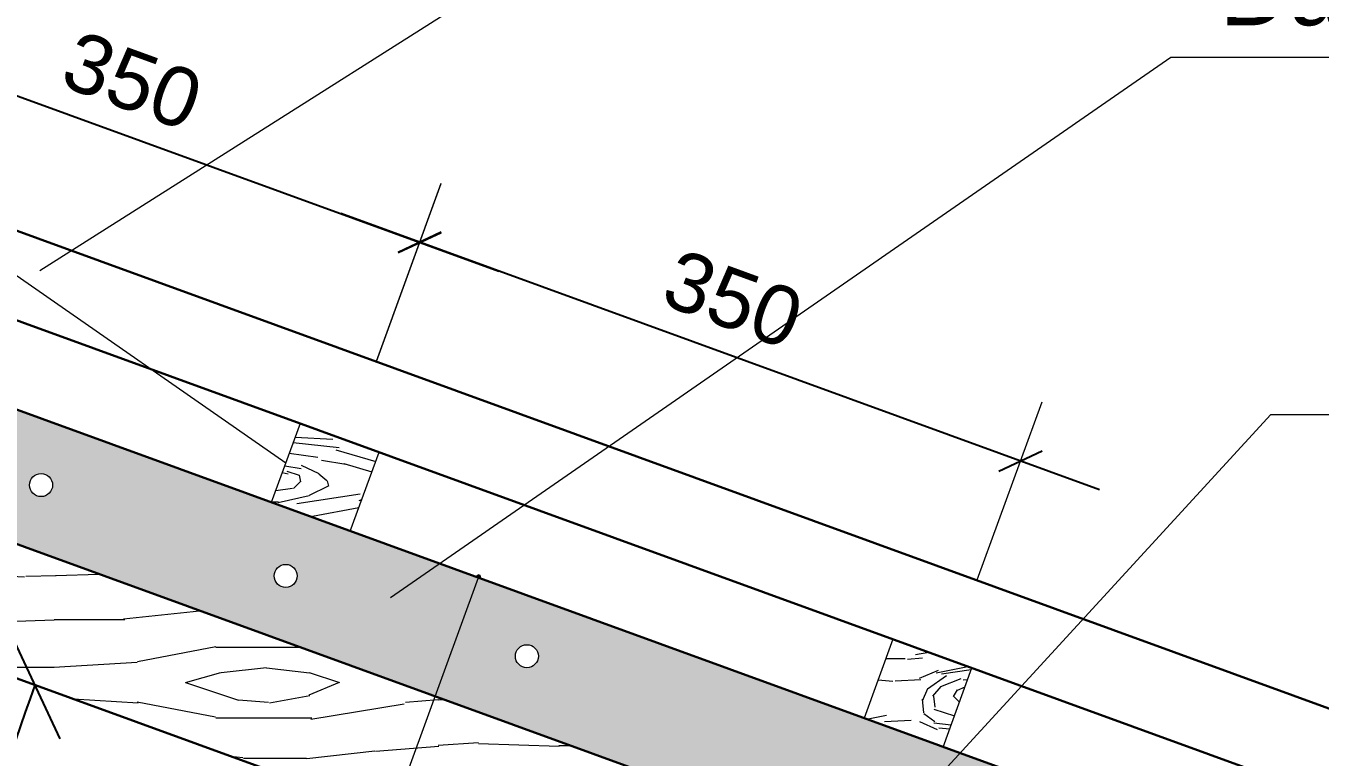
# Model space of a CAD drawing. Header units: millimetres. Extents: x 120281 to 1416367021, y -641565767 to 918373.
# Drawn here: x 1094844 to 1097921, y 694777 to 696516 of the extents above; entities that cross this region are included whole.
import ezdxf

# ---------------------------------------------------------------- set-up
doc = ezdxf.new("R2010")
doc.units = ezdxf.units.MM
doc.layers.add('Künc ştampının yazısı', color=7, linetype='Continuous', lineweight=13)
doc.layers.add('Xarici razm.-2', color=7, linetype='Continuous', lineweight=15)
doc.styles.add('ISO', font='isocp.shx', dxfattribs={"height": 175, "bigfont": 'bigfont.shx'})
doc.styles.add('Segoe UI Light', font='segoeuil.ttf', dxfattribs={"width": 0.7})
doc.styles.add('Times New  Roman', font='times.ttf')
doc.dimstyles.new('Aec_Arch_M', dxfattribs={"dimscale": 100, "dimtxt": 1.75, "dimasz": 1.75, "dimexe": 1.249, "dimexo": 0.625, "dimtad": 1, "dimdec": 0, "dimrnd": 1, "dimzin": 1, "dimdsep": 46, "dimtxsty": 'ISO', "dimblk": 'OBLIQUE', "dimcen": -0.175, "dimdle": 0.0005, "dimclrt": 256, "dimadec": 0, "dimazin": 0, "dimtfac": 175, "dimtdec": 0, "dimtix": 1, "dimtmove": 0, "dimatfit": 0, "dimldrblk": 'OBLIQUE', "dimfxl": 1, "dimtolj": 2, "dimlwe": 0, "dimarcsym": 0})
pattern_1 = [(355.6014, (1200132.15, 866589.06), (1199.999465, 0.00285), [78.2304, -15567.853]), (4.3987, (1200132.15, 866493.06), (14399.99977, 1199.998027), [78.2304, -15567.8556]), (356.9874, (1200096.147, 867021.064), (1200.000215, 0.004116), [114.157, -22717.3956]), (3.0127, (1200096.147, 867093.064), (21599.999712, 1199.9671), [114.157, -22717.398]), (355.4262, (1200060.147, 866703.064), (15600.000372, -1199.966343), [150.479, -29945.363]), (4.5739, (1200060.147, 866379.064), (14399.999733, 1199.995068), [150.479, -29945.3676]), (358.1525, (1200024.147, 866913.064), (1199.9998515, 0.001961), [186.097, -37033.2504]), (1.8476, (1200024.15, 867201.053), (36000.000557, 1199.993208), [186.097, -37033.253]), (353.4182, (1200054.147, 866823.064), (10800.000008, -1199.972428), [157.0356, -31249.961]), (4.5739, (1200060.147, 866247.064), (14399.999733, 1199.995068), [150.479, -29945.3676]), (1.8476, (1200024.15, 867303.053), (36000.000557, 1199.993208), [186.097, -37033.253]), (0, (1199298.1, 866259.1), (0, 1200), [168, -1032]), (0, (1199298.1, 866391.1), (0, 1200), [168, -1032]), (0, (1199298.1, 866691.1), (0, 1200), [168, -1032]), (359.209, (1199298.147, 866879.4664), (87600.00000005, -1201.16741357), [174.0168, -173842.566]), (359.5225, (1199298.147, 866975.064), (1199.99966407, -0.0010181), [240.0084, -143764.992]), (12.609, (1199298.147, 867079.563), (80400.0000521, 18000.5799273), [116.8176, -93337.0584]), (351.4686, (1199298.147, 867039.065), (8399.99989, -1200.094762), [121.343, -24147.1956]), (0.4775, (1199298.147, 867139.064), (142799.9998546, 1200.11515626), [240.0084, -143764.992]), (0.7899, (1199298.147, 867234.665), (86400.0003895, 1207.6545752), [174.017, -87434.309]), (0.7899, (1199298.147, 867336.665), (86400.0003895, 1207.6545752), [174.017, -87434.309]), (6.0724, (1199466.147, 866691.064), (33600.00031, 3599.9663225), [283.591, -56434.6536]), (353.9277, (1199466.147, 866391.064), (22800.00001, -2399.9373187), [283.591, -56434.643]), (6.0724, (1199472.147, 866877.064), (33600.00031, 3599.9663225), [283.591, -56434.6536]), (353.9277, (1199472.124, 867237.054), (22800.00001, -2399.9373187), [283.591, -56434.643]), (15.9453, (1199610.15, 866541.06), (3599.99959, 1199.99383), [87.361, -8648.766]), (10.954, (1199496.147, 866589.064), (6000.0000184, 1199.992801), [189.4524, -37700.9076]), (349.0461, (1199496.147, 866493.064), (31199.999702, -5999.908468), [189.4524, -37700.8944]), (10.954, (1199538.147, 866973.064), (6000.0000184, 1199.992801), [189.4524, -37700.9076]), (349.0461, (1199538.147, 867141.064), (31199.999702, -5999.908468), [189.4524, -37700.8944]), (4.7636, (1199442.15, 866799.06), (13199.99994, 1199.98974), [288.9984, -14160.9144]), (353.9277, (1199466.147, 866259.064), (22800.00001, -2399.9373187), [283.591, -56434.643]), (353.9277, (1199472.124, 867339.054), (22800.00001, -2399.9373187), [283.591, -56434.643]), (336.8016, (1199526.15, 867093.06), (5999.9997, -2399.97576), [91.3896, -9047.525]), (353.9911, (1199412.147, 867105.064), (11999.999409, -1199.977986), [114.63, -22811.333]), (3.3664, (1199298.15, 866577.42), (19200.000083, 1199.979575), [198.342, -20236.92]), (356.6337, (1199298.15, 866504.71), (1199.999551, 0.003365), [198.342, -20236.9176]), (1.5911, (1199298.147, 866795.064), (41999.999898, 1199.9703727), [144.055, -43072.608]), (0, (1199748.1, 866721.1), (0, 1200), [150, -1050]), (0, (1199748.1, 866361.1), (0, 1200), [150, -1050]), (341.5652, (1199904.15, 866565.06), (1199.99975, 0.0035), [75.895, -3718.835]), (353.2903, (1199802.15, 866577.064), (10799.999716, -1199.973387), [102.703, -20437.9824]), (6.3401, (1199694.15, 866565.06), (9600.000185, 1199.98501), [108.665, -10757.796]), (10.6196, (1199808.15, 866493.064), (5999.999316, 1199.994462), [97.673, -19436.909]), (22.6198, (1199904.15, 866511.06), (8400.00011, 3599.988724), [78, -15521.993]), (0, (1199682.1, 866625.1), (0, 1200), [228, -972]), (0, (1199682.1, 866457.1), (0, 1200), [228, -972]), (3.3664, (1199724.15, 867009.064), (19200.000083, 1199.979575), [204.353, -20230.909]), (356.6337, (1199724.15, 867105.064), (1199.999551, 0.003365), [204.353, -20230.908]), (0, (1199748.1, 866229.1), (0, 1200), [150, -1050]), (341.5652, (1199610.15, 866541.06), (1199.99975, 0.0035), [132.816, -3661.914]), (355.2365, (1199736.15, 866499.06), (1200.00024, 0.00237), [72.2496, -14377.661]), (7.4314, (1199418.147, 867021.064), (17999.999706, 2399.99734), [139.169, -27694.6236]), (18.4349, (1199556.15, 867039.06), (2399.9994, 1199.9977), [56.921, -3737.8116]), (353.66, (1199898.15, 866721.06), (1200.00038, 0.00455), [162.997, -10703.461]), (6.3401, (1199898.15, 866361.06), (9600.000185, 1199.98501), [162.997, -10703.4636]), (1.273, (1199754.147, 866907.064), (52799.9999476, 1199.9726357), [270.067, -53743.2636]), (358.7271, (1199754.136, 867207.078), (1199.9997937, 0.003043), [270.067, -53743.261]), (351.0275, (1199910.147, 866625.064), (15599.999826, -2399.964084), [115.4124, -22967.04]), (0, (1199730.1, 866823.1), (0, 1200), [324, -876]), (6.3401, (1199898.15, 866229.06), (9600.000185, 1199.98501), [162.997, -10703.4636]), (358.7271, (1199754.136, 867309.078), (1199.9997937, 0.003043), [270.067, -53743.261]), (350.5378, (1200024.15, 866607.06), (1200.0001, 0.00256), [109.489, -7189.823]), (0, (1199928.1, 867021.1), (0, 1200), [168, -1032]), (0, (1199928.1, 867093.1), (0, 1200), [168, -1032]), (9.211, (1199910.147, 866457.064), (7200.000435, 1199.997221), [224.9004, -44755.092]), (6.4916, (1200360.168, 867320.9644), (147600.00040991, 16802.16207508), [138.8688, -201554.2992]), (6.4916, (1200360.168, 867218.9644), (147600.00040991, 16802.16207508), [138.8688, -201554.2992]), (10.0418, (1200306.147, 867105.064), (115199.9997443, 20410.1556908), [194.987, -137514.613]), (352.093, (1200210.147, 867015.064), (34800.0001256, -4799.898908), [290.765, -43323.895]), (353.5515, (1200360.147, 866895.064), (74399.99971683, -8402.2943014), [138.8784, -213613.488]), (357.1373, (1200306.147, 866799.064), (1199.999617, -0.005694), [120.15, -23909.838]), (1.7899, (1200306.147, 866685.064), (37200.00008, 1199.993405), [192.0936, -38226.6516]), (0, (1200402.1, 866577.1), (0, 1200), [96, -1104]), (0, (1200402.1, 866505.1), (0, 1200), [96, -1104]), (358.2101, (1200306.147, 866397.064), (1199.999918, 0.000522), [192.0936, -38226.6516]), (358.2101, (1200306.147, 866265.064), (1199.999918, 0.000522), [192.0936, -38226.6516]), (356.4238, (1200210.15, 866691.064), (1200.000483, 0.00244), [96.187, -19141.273]), (3.5763, (1200210.15, 866391.064), (17999.999588, 1199.988786), [96.187, -19141.2756]), (356.4238, (1200210.15, 866907.064), (1200.000483, 0.00244), [96.187, -19141.273]), (3.5763, (1200210.14, 867207.06), (17999.999588, 1199.988786), [96.187, -19141.2756]), (356.4238, (1200210.15, 866583.064), (1200.000483, 0.00244), [96.187, -19141.273]), (3.5763, (1200210.15, 866499.064), (17999.999588, 1199.988786), [96.187, -19141.2756]), (356.4238, (1200210.15, 866805.064), (1200.000483, 0.00244), [96.187, -19141.273]), (3.5763, (1200210.15, 866259.064), (17999.999588, 1199.988786), [96.187, -19141.2756]), (3.5763, (1200210.14, 867309.06), (17999.999588, 1199.988786), [96.187, -19141.2756]), (3.5763, (1200210.15, 867099.064), (17999.999588, 1199.988786), [96.187, -19141.2756]), (353.66, (1200306.15, 866901.06), (1200.00038, 0.00455), [54.3324, -10812.126]), (6.3401, (1200306.14, 867213.07), (9600.000185, 1199.98501), [54.3324, -10812.1284]), (6.3401, (1200306.14, 867315.07), (9600.000185, 1199.98501), [54.3324, -10812.1284]), (0.2731, (1200306.1, 866577.1), (-0.0006, 1200.0004), [96.001, -1104.012]), (0, (1200306.1, 866505.1), (0, 1200), [96, -1104]), (341.5652, (1200444.15, 867057.07), (1199.99975, 0.0035), [56.921, -3737.809]), (22.6198, (1200444.15, 867057.06), (8400.00011, 3599.988724), [58.5, -15541.493]), (1.5911, (1200426.147, 866793.063), (41999.999898, 1199.9703727), [72.029, -43144.6344])]

# ---------------------------------------------------------------- blocks, each defined once
blk = doc.blocks.new('_Oblique')
at = {"color": 0, "linetype": 'ByBlock', "lineweight": -2}
blk.add_line((-0.5, -0.5), (0.5, 0.5), dxfattribs=at)
blk = doc.blocks.new('*D668')
at = {"layer": 'Defpoints', "color": 0, "lineweight": 53, "ltscale": 0.5, "transparency": 16777216}
for p in [(1093594.5, 695410.8), (1096307.6, 694423.3), (1094655.7, 694247.5), (1093594.5, 692797), (1095907.6, 692797)]:
    blk.add_point(p, dxfattribs=at)
at = {"layer": 'Xarici razm.-2', "color": 0, "lineweight": -2, "ltscale": 0.5, "transparency": 16777216}
blk.add_arc((1100775.9, 692797), 6289.8, 160, 180, dxfattribs=at)
at = {"layer": 'Xarici razm.-2', "color": 0, "lineweight": -2, "ltscale": 0.5, "transparency": 16777216, "xscale": 200, "yscale": 200, "zscale": 200}
for p, rotation in [((1094865.5, 694948.2), 69.9999999999975), ((1094486.1, 692797), 269.9999999999993)]:
    blk.add_blockref('_Oblique', p, dxfattribs=dict(at, rotation=rotation))
at = {"layer": 'Xarici razm.-2', "ltscale": 0.5, "transparency": 16777216, "insert": (1094416.3, 693918.4), "char_height": 470, "attachment_point": 5, "rotation": 80, "style": 'Times New  Roman'}
blk.add_mtext('\\A2;{\\H0.46809x;20°}', dxfattribs=at)
blk = doc.blocks.new('*D600')
at = {"layer": 'Defpoints', "color": 0, "lineweight": 53, "ltscale": 0.5, "transparency": 16777216}
for p in [(1094351.7, 696520.2), (1094248.6, 696237), (1095677, 695717)]:
    blk.add_point(p, dxfattribs=at)
at = {"layer": 'Xarici razm.-2', "color": 0, "lineweight": 9, "ltscale": 0.5, "transparency": 16777216}
for p, q in [((1094248.8, 696237.5), (1094403, 696661.2)), ((1095677.2, 695717.6), (1095831.4, 696141.2))]:
    blk.add_line(p, q, dxfattribs=at)
at = {"layer": 'Xarici razm.-2', "color": 0, "lineweight": -2, "ltscale": 0.5, "transparency": 16777216}
blk.add_line((1095968, 695931.9), (1094163.7, 696588.6), dxfattribs=at)
at = {"layer": 'Xarici razm.-2', "color": 0, "lineweight": -2, "ltscale": 0.5, "transparency": 16777216, "xscale": 80, "yscale": 80, "zscale": 80}
for p, rotation in [((1094351.7, 696520.2), 159.9999999999993), ((1095780.1, 696000.3), 339.9999999999993)]:
    blk.add_blockref('_Oblique', p, dxfattribs=dict(at, rotation=rotation))
at = {"layer": 'Xarici razm.-2', "ltscale": 0.5, "transparency": 16777216, "insert": (1095097.1, 696384.9), "char_height": 300, "attachment_point": 5, "rotation": 340, "style": 'Times New  Roman'}
blk.add_mtext('\\A2;{\\fArial|b0|i0|c0|p34;\\H0.46809x;350}', dxfattribs=at)
blk = doc.blocks.new('*D601')
at = {"layer": 'Defpoints', "color": 0, "lineweight": 53, "ltscale": 0.5, "transparency": 16777216}
for p in [(1095780.3, 696000.9), (1095677.2, 695717.6), (1097105.7, 695197.7)]:
    blk.add_point(p, dxfattribs=at)
at = {"layer": 'Xarici razm.-2', "color": 0, "lineweight": 9, "ltscale": 0.5, "transparency": 16777216}
for p, q in [((1095677.4, 695718.2), (1095831.6, 696141.8)), ((1097105.9, 695198.3), (1097260.1, 695621.9))]:
    blk.add_line(p, q, dxfattribs=at)
at = {"layer": 'Xarici razm.-2', "color": 0, "lineweight": -2, "ltscale": 0.5, "transparency": 16777216}
blk.add_line((1097396.7, 695412.6), (1095592.4, 696069.3), dxfattribs=at)
at = {"layer": 'Xarici razm.-2', "color": 0, "lineweight": -2, "ltscale": 0.5, "transparency": 16777216, "xscale": 80, "yscale": 80, "zscale": 80}
for p, rotation in [((1095780.3, 696000.9), 159.9999999999993), ((1097208.8, 695481), 339.9999999999993)]:
    blk.add_blockref('_Oblique', p, dxfattribs=dict(at, rotation=rotation))
at = {"layer": 'Xarici razm.-2', "ltscale": 0.5, "transparency": 16777216, "insert": (1096525.7, 695865.5), "char_height": 300, "attachment_point": 5, "rotation": 340, "style": 'Times New  Roman'}
blk.add_mtext('\\A2;{\\fArial|b0|i0|c0|p34;\\H0.46809x;350}', dxfattribs=at)

msp = doc.modelspace()

# ---------------------------------------------------------------- hatches: boundary and pattern name
at = {"lineweight": 5}
h = msp.add_hatch(dxfattribs=at)
h.set_pattern_fill('WOOD_06', scale=1200, pattern_type=2)
h.set_pattern_definition(pattern_1)
h.paths.add_polyline_path([(1094452.34508, 695417.85358), (1094554.95113, 695699.76137), (1093594.50302, 696049.33589), (1093594.50302, 695410.82923), (1096307.60737, 694423.34), (1096307.60737, 694597.00524), (1096459.60737, 694597.00524), (1096459.60737, 694614.54227), (1096431.60737, 694614.54227), (1096431.60737, 694654.54227), (1096483.60737, 694654.54227), (1096535.60737, 694654.54227), (1096535.60737, 694614.54227), (1096507.60737, 694614.54227), (1096507.60737, 694597.00524), (1096707.60737, 694597.00524)])
h = msp.add_hatch(dxfattribs=at)
h.set_pattern_fill('WOOD_06', scale=1200, pattern_type=2)
h.set_pattern_definition(pattern_1)
h.paths.add_polyline_path([(1094554.95113, 695699.76137), (1094452.34508, 695417.85358), (1097806.59834, 694197.00524), (1097907.60737, 694197.00524), (1097907.60737, 694160.24096), (1098707.60737, 693869.06477), (1098810.21342, 694150.97255)])
h.paths.add_polyline_path([(1096007.67619, 695016.81465, -1), (1096062.38125, 695016.81465, -1)], flags=16)
h.paths.add_polyline_path([(1095434.26337, 695207.79493, -1), (1095488.96843, 695207.79493, -1)], flags=16)
h.paths.add_polyline_path([(1094852.53932, 695423.68686, -1), (1094907.24437, 695423.68686, -1)], flags=16)
h = msp.add_hatch(dxfattribs=at)
h.set_pattern_fill('WOOD_08', scale=640, pattern_type=2)
h.set_pattern_definition([(26.565, (1214032.86, 1400023.05), (640, 639.99943), [71.5539, -1359.52896]), (343.7398, (1214000.855, 1400109.448), (4480.0001052, -1279.99963185), [80, -15919.99936]), (343.8108, (1213981.655, 1400144.648), (4480.0001699, -1279.9994599), [103.296, -20555.91936]), (10.4374, (1213930.455, 1399978.248), (17280.00032155, 3199.9763328), [123.6461, -24605.5373]), (351.3844, (1213984.855, 1400176.648), (12800.00020086, -1919.98907046), [106.8051, -21254.24064]), (358.2377, (1213911.255, 1400221.448), (21120.00007783, -639.96663491), [208.09856, -41411.5872]), (358.9191, (1213924.055, 1400263.048), (639.99997437, 0.00054785), [169.6301, -33756.40704]), (351.3844, (1213984.855, 1400483.848), (12800.00020086, -1919.98907046), [106.8051, -21254.24064]), (10.4374, (1213930.455, 1400285.448), (17280.00032155, 3199.9763328), [123.6461, -24605.5373]), (343.8108, (1213981.655, 1400451.848), (4480.0001699, -1279.9994599), [103.296, -20555.91936]), (26.565, (1214032.86, 1400330.25), (640, 639.99943), [71.5539, -1359.52896]), (343.7398, (1214000.855, 1400416.648), (4480.0001052, -1279.99963185), [80, -15919.99936]), (3.9909, (1213946.455, 1400563.848), (8959.9997344, 639.99765285), [137.9347, -27448.96064]), (0, (1214036.06, 1400515.85), (0, 640), [140.8, -499.2]), (26.565, (1213914.46, 1400035.85), (640, 639.99943), [50.0877, -1380.9952]), (284.0363, (1213956.06, 1400071.05), (640.002263, -1919.999853), [13.19424, -2625.59424]), (0, (1213741.66, 1400058.25), (0, 640), [41.6, -598.4]), (8.7461, (1213783.255, 1400058.248), (3839.999789, 639.9959518), [42.0896, -8375.7952]), (71.565, (1213824.86, 1400064.65), (0.00037, 639.999866), [10.11904, -2013.7389]), (326.31, (1213808.86, 1400087.05), (1279.99977, -639.99791), [23.07584, -2284.4755]), (351.2539, (1213767.255, 1400093.448), (4480.0000597, -639.9947697), [42.0896, -8375.7952]), (5.1944, (1213732.055, 1400090.25), (6399.9997915, 639.996886), [35.3453, -7033.68576]), (18.4349, (1213703.26, 1400080.65), (1279.99967, 639.998776), [30.35776, -1993.4995]), (71.565, (1213700.06, 1400071.05), (0.00037, 639.999866), [10.11904, -2013.7389]), (315.0001, (1213700.06, 1400071.05), (640.0002, 0.00202), [13.5763, -891.5187]), (354.2895, (1213709.655, 1400061.45), (639.999897, 0.0012314), [32.15936, -6399.76]), (315.0001, (1213655.26, 1400071.05), (640.0002, 0.00202), [22.6272, -882.46784]), (346.7595, (1213671.255, 1400055.048), (8319.9999507, -1919.99683), [55.88544, -11121.2333]), (0, (1213725.66, 1400042.25), (0, 640), [76.8, -563.2]), (7.4314, (1213802.455, 1400042.248), (9599.999843, 1279.9985811), [74.22336, -14770.4653]), (45, (1213876.06, 1400051.85), (0, 640.0002), [22.6272, -882.4691]), (281.31, (1213888.86, 1400083.85), (640.003078, -2559.999992), [16.3168, -3247.05664]), (341.5651, (1213860.06, 1400093.45), (639.999866, 0.00075), [30.35776, -1993.4995]), (349.3804, (1213808.855, 1400103.048), (7039.999955, -1279.9926502), [52.09216, -10366.35136]), (356.9873, (1213748.055, 1400106.248), (640.0001147, 0.0010783), [60.88384, -12115.9456]), (6.7098, (1213693.655, 1400099.848), (5119.9996952, 639.996869), [54.77504, -10900.2592]), (23.9624, (1213664.855, 1400087.05), (1279.99998, 639.99783), [31.51616, -6271.7485]), (59.0362, (1213655.26, 1400071.05), (640.001202, 1280.000416), [18.6592, -3713.152]), (277.1251, (1213607.255, 1400071.05), (640.006799, -4479.999761), [25.79904, -5134.0467]), (342.4745, (1213610.455, 1400045.448), (10239.9999474, -3199.9862632), [63.75936, -12688.1453]), (355.0303, (1213671.255, 1400026.248), (7680.0000354, -639.994381), [73.87776, -14701.6685]), (0, (1213744.86, 1400019.85), (0, 640), [96, -544]), (12.2647, (1213840.855, 1400019.848), (5760.0000339, 1279.992284), [75.31904, -14988.4877]), (320.1945, (1213936.855, 1400087.05), (3199.999786, -2559.993104), [24.99264, -4973.5616]), (335.2249, (1213895.255, 1400106.248), (7039.9998656, -3199.9939283), [45.81696, -9117.5853]), (351.0274, (1213834.455, 1400115.848), (8320.0002019, -1279.9957651), [61.5533, -12249.09184]), (357.879, (1213748.055, 1400119.048), (640.00011436, 0.00128995), [86.4595, -17205.3875]), (4.9697, (1213674.455, 1400112.648), (7039.9997515, 639.9950578), [73.87776, -14701.6685]), (21.8014, (1213626.46, 1400093.45), (1280.000152, 639.999573), [51.6973, -3394.8077]), (49.3987, (1213607.255, 1400071.05), (3200.000686, 3839.9998575), [29.5027, -5871.0061]), (277.1251, (1213607.255, 1400378.25), (640.006799, -4479.999761), [25.79904, -5134.0467]), (342.4745, (1213610.455, 1400352.648), (10239.9999474, -3199.9862632), [63.75936, -12688.1453]), (355.0303, (1213671.255, 1400333.448), (7680.0000354, -639.994381), [73.87776, -14701.6685]), (0, (1213744.86, 1400327.05), (0, 640), [96, -544]), (12.2647, (1213840.855, 1400327.048), (5760.0000339, 1279.992284), [75.31904, -14988.4877]), (28.6104, (1213914.455, 1400343.05), (5759.9999727, 3199.9923963), [40.096, -7979.0765]), (68.1985, (1213949.66, 1400362.25), (640.003531, 1919.999652), [17.23264, -3429.2749]), (320.1945, (1213936.855, 1400394.25), (3199.999786, -2559.993104), [24.99264, -4973.5616]), (335.2249, (1213895.255, 1400413.448), (7039.9998656, -3199.9939283), [45.81696, -9117.5853]), (351.0274, (1213834.455, 1400423.048), (8320.0002019, -1279.9957651), [61.5533, -12249.09184]), (357.879, (1213748.055, 1400426.248), (640.00011436, 0.00128995), [86.4595, -17205.3875]), (4.9697, (1213674.455, 1400419.848), (7039.9997515, 639.9950578), [73.87776, -14701.6685]), (21.8014, (1213626.46, 1400400.65), (1280.000152, 639.999573), [51.6973, -3394.8077]), (49.3987, (1213607.255, 1400378.25), (3200.000686, 3839.9998575), [29.5027, -5871.0061]), (315.0001, (1213655.26, 1400378.25), (640.0002, 0.00202), [22.6272, -882.46784]), (346.7595, (1213671.255, 1400362.248), (8319.9999507, -1919.99683), [55.88544, -11121.2333]), (0, (1213725.66, 1400349.45), (0, 640), [76.8, -563.2]), (7.4314, (1213802.455, 1400349.448), (9599.999843, 1279.9985811), [74.22336, -14770.4653]), (45, (1213876.06, 1400359.05), (0, 640.0002), [22.6272, -882.4691]), (281.31, (1213888.86, 1400391.05), (640.003078, -2559.999992), [16.3168, -3247.05664]), (341.5651, (1213860.06, 1400400.65), (639.999866, 0.00075), [30.35776, -1993.4995]), (349.3804, (1213808.855, 1400410.248), (7039.999955, -1279.9926502), [52.09216, -10366.35136]), (356.9873, (1213748.055, 1400413.448), (640.0001147, 0.0010783), [60.88384, -12115.9456]), (6.7098, (1213693.655, 1400407.048), (5119.9996952, 639.996869), [54.77504, -10900.2592]), (23.9624, (1213664.855, 1400394.25), (1279.99998, 639.99783), [31.51616, -6271.7485]), (59.0362, (1213655.26, 1400378.25), (640.001202, 1280.000416), [18.6592, -3713.152]), (0, (1213741.66, 1400365.45), (0, 640), [41.6, -598.4]), (8.7461, (1213783.255, 1400365.448), (3839.999789, 639.9959518), [42.0896, -8375.7952]), (71.565, (1213824.86, 1400371.85), (0.00037, 639.999866), [10.11904, -2013.7389]), (326.31, (1213808.86, 1400394.25), (1279.99977, -639.99791), [23.07584, -2284.4755]), (351.2539, (1213767.255, 1400400.648), (4480.0000597, -639.9947697), [42.0896, -8375.7952]), (5.1944, (1213732.055, 1400397.45), (6399.9997915, 639.996886), [35.3453, -7033.68576]), (18.4349, (1213703.26, 1400387.85), (1279.99967, 639.998776), [30.35776, -1993.4995]), (71.565, (1213700.06, 1400378.25), (0.00037, 639.999866), [10.11904, -2013.7389]), (315.0001, (1213700.06, 1400378.25), (640.0002, 0.00202), [13.5763, -891.5187]), (354.2895, (1213709.655, 1400368.65), (639.999897, 0.0012314), [32.15936, -6399.76]), (275.7106, (1213581.655, 1400061.45), (640.000905, -5760.000268), [32.15936, -6399.76064]), (323.1302, (1213584.86, 1400029.45), (1920.000133, -1279.995192), [32, -3167.99616]), (353.6599, (1213610.455, 1400010.25), (640.000202, 0.0013075), [115.9091, -5679.53664]), (1.1691, (1213725.655, 1399997.448), (30720.00030962, 639.97896573), [156.83264, -31209.69664]), (8.4711, (1213882.455, 1400000.648), (12799.99997856, 1919.9894976), [152.0589, -30259.7248]), (350.5377, (1213943.26, 1400119.05), (640.00005, 0.000248), [58.39424, -3834.57344]), (351.6744, (1213812.055, 1400138.248), (4480.0001456, -639.99613088), [132.5971, -26386.8864]), (2.121, (1213725.655, 1400135.048), (16640.0002127, 639.9721896), [86.4595, -17205.3875]), (8.4269, (1213639.255, 1400122.248), (12800.0002833, 1919.98417284), [87.3427, -17381.2544]), (35.5376, (1213594.455, 1400090.25), (2560.0001466, 1919.995051), [55.0547, -5450.42816]), (66.0375, (1213581.655, 1400061.45), (1920.000836, 4480.0001756), [31.51616, -6271.75296]), (353.991, (1213860.055, 1400157.448), (6399.9998406, -639.9995632), [122.272, -12104.9107]), (1.2453, (1213712.855, 1400154.248), (28799.99976282, 639.96767818), [147.23456, -29299.7203]), (11.6893, (1213620.055, 1400135.048), (15359.99999596, 3199.9809161), [94.76544, -18858.3085]), (23.1985, (1213575.255, 1400115.85), (1280.000069, 639.997969), [48.7411, -4825.3504]), (0, (1213738.46, 1399978.25), (0, 640), [192, -448]), (353.991, (1213616.855, 1399991.048), (6399.9998406, -639.9995632), [122.272, -12104.9107]), (335.2249, (1213575.255, 1400010.248), (7039.9998656, -3199.9939283), [45.81696, -9117.5853]), (356.7603, (1213815.255, 1400186.248), (11520.00030858, -639.99981074), [169.87136, -33804.42496]), (2.4895, (1213668.055, 1400179.848), (14080.0001446, 639.9868317), [147.3389, -14586.56704]), (9.7824, (1213575.255, 1400163.848), (14720.0001489, 2559.997916), [94.16896, -18739.6723]), (0, (1213668.06, 1400221.45), (0, 640), [243.2, -396.8]), (3.9451, (1213575.255, 1400215.048), (8959.99988645, 639.9864117), [93.02016, -18511.06304]), (3.7313, (1213776.855, 1400253.448), (9599.99998255, 639.98364647), [147.51296, -29355.02656]), (358.727, (1213632.855, 1400256.648), (639.99988995, 0.00050595), [144.03584, -28663.07456]), (356.7603, (1213815.255, 1400493.448), (11520.00030858, -639.99981074), [169.87136, -33804.42496]), (2.4895, (1213668.055, 1400487.048), (14080.0001446, 639.9868317), [147.3389, -14586.56704]), (9.7824, (1213575.255, 1400471.048), (14720.0001489, 2559.997916), [94.16896, -18739.6723]), (0, (1213738.46, 1400285.45), (0, 640), [192, -448]), (353.991, (1213616.855, 1400298.248), (6399.9998406, -639.9995632), [122.272, -12104.9107]), (335.2249, (1213575.255, 1400317.448), (7039.9998656, -3199.9939283), [45.81696, -9117.5853]), (353.991, (1213860.055, 1400464.648), (6399.9998406, -639.9995632), [122.272, -12104.9107]), (1.2453, (1213712.855, 1400461.448), (28799.99976282, 639.96767818), [147.23456, -29299.7203]), (11.6893, (1213620.055, 1400442.248), (15359.99999596, 3199.9809161), [94.76544, -18858.3085]), (23.1985, (1213575.255, 1400423.05), (1280.000069, 639.997969), [48.7411, -4825.3504]), (275.7106, (1213581.655, 1400368.65), (640.000905, -5760.000268), [32.15936, -6399.76064]), (323.1302, (1213584.86, 1400336.65), (1920.000133, -1279.995192), [32, -3167.99616]), (353.6599, (1213610.455, 1400317.45), (640.000202, 0.0013075), [115.9091, -5679.53664]), (1.1691, (1213725.655, 1400304.648), (30720.00030962, 639.97896573), [156.83264, -31209.69664]), (8.4711, (1213882.455, 1400307.848), (12799.99997856, 1919.9894976), [152.0589, -30259.7248]), (350.5377, (1213943.26, 1400426.25), (640.00005, 0.000248), [58.39424, -3834.57344]), (351.6744, (1213812.055, 1400445.448), (4480.0001456, -639.99613088), [132.5971, -26386.8864]), (2.121, (1213725.655, 1400442.248), (16640.0002127, 639.9721896), [86.4595, -17205.3875]), (8.4269, (1213639.255, 1400429.448), (12800.0002833, 1919.98417284), [87.3427, -17381.2544]), (35.5376, (1213594.455, 1400397.45), (2560.0001466, 1919.995051), [55.0547, -5450.42816]), (66.0375, (1213581.655, 1400368.65), (1920.000836, 4480.0001756), [31.51616, -6271.75296]), (357.6141, (1213792.855, 1400570.248), (639.9999654, 0.0007849), [153.7331, -15219.5936]), (358.4089, (1213677.655, 1400573.448), (639.9997297, 0.0004143), [115.24416, -22933.64224]), (0, (1213575.26, 1400573.45), (0, 640), [102.4, -537.6]), (356.0996, (1213895.255, 1400525.448), (9600.00024698, -639.984001), [141.12704, -28084.2483]), (359.1049, (1213690.455, 1400528.648), (640.00002976, 0.00076336), [204.82496, -40760.1741]), (0, (1213575.26, 1400528.65), (0, 640), [115.2, -524.8]), (78.69, (1214096.86, 1400055.05), (0.00088, 640.000187), [16.3168, -3247.05664]), (324.4624, (1214077.655, 1400087.05), (1919.999893, -1279.995791), [27.5277, -5477.9552]), (3.0127, (1214154.455, 1400109.448), (11519.9998463, 639.9824537), [60.88384, -12115.9456]), (355.0303, (1214080.855, 1400115.848), (7680.0000354, -639.994381), [73.87776, -14701.6685]), (2.8624, (1214135.255, 1400016.648), (12160.0000106, 639.9991339), [64.08, -12751.90976]), (10.8855, (1214052.055, 1400000.648), (3199.999965, 639.9981121), [84.7245, -16860.1728]), (5.1944, (1214180.055, 1400160.65), (6399.9997915, 639.996886), [35.3453, -7033.68576]), (0, (1214090.46, 1400160.65), (0, 640), [89.6, -550.4]), (0, (1214093.66, 1400259.85), (0, 640), [121.6, -518.4]), (5.1944, (1214180.055, 1400467.85), (6399.9997915, 639.996886), [35.3453, -7033.68576]), (0, (1214090.46, 1400467.85), (0, 640), [89.6, -550.4]), (2.8624, (1214135.255, 1400323.848), (12160.0000106, 639.9991339), [64.08, -12751.90976]), (10.8855, (1214052.055, 1400307.848), (3199.999965, 639.9981121), [84.7245, -16860.1728]), (3.0127, (1214154.455, 1400416.648), (11519.9998463, 639.9824537), [60.88384, -12115.9456]), (355.0303, (1214080.855, 1400423.048), (7680.0000354, -639.994381), [73.87776, -14701.6685]), (78.69, (1214096.86, 1400362.25), (0.00088, 640.000187), [16.3168, -3247.05664]), (324.4624, (1214077.655, 1400394.25), (1919.999893, -1279.995791), [27.5277, -5477.9552]), (0, (1214084.06, 1400573.45), (0, 640), [131.2, -508.8])])
h.paths.add_polyline_path([(1095615.2585, 695313.84104), (1095683.66253, 695501.77957), (1095495.72401, 695570.18359), (1095427.31998, 695382.24507)])
at = {"lineweight": 30}
h = msp.add_hatch(dxfattribs=at)
h.set_pattern_fill('ANSI31', scale=0.5)
h.set_pattern_definition([(45, (1190525.7246, 866190.3514), (-1.122532015, 1.122532015), [])])
edge = h.paths.add_edge_path()
edge.add_arc((1095920.64217, 695206.59704), 3.67105, 0, 360)
at = {"lineweight": 5}
h = msp.add_hatch(dxfattribs=at)
h.set_pattern_fill('WOOD_08', scale=640, pattern_type=2)
h.set_pattern_definition([(26.565, (1212623.32, 1399510.02), (640, 639.99943), [71.5539, -1359.52896]), (343.7398, (1212591.316, 1399596.417), (4480.0001052, -1279.99963185), [80, -15919.99936]), (343.8108, (1212572.116, 1399631.617), (4480.0001699, -1279.9994599), [103.296, -20555.91936]), (10.4374, (1212520.916, 1399465.217), (17280.00032155, 3199.9763328), [123.6461, -24605.5373]), (351.3844, (1212575.316, 1399663.617), (12800.00020086, -1919.98907046), [106.8051, -21254.24064]), (358.2377, (1212501.716, 1399708.417), (21120.00007783, -639.96663491), [208.09856, -41411.5872]), (358.9191, (1212514.516, 1399750.017), (639.99997437, 0.00054785), [169.6301, -33756.40704]), (351.3844, (1212575.316, 1399970.817), (12800.00020086, -1919.98907046), [106.8051, -21254.24064]), (10.4374, (1212520.916, 1399772.417), (17280.00032155, 3199.9763328), [123.6461, -24605.5373]), (343.8108, (1212572.116, 1399938.817), (4480.0001699, -1279.9994599), [103.296, -20555.91936]), (26.565, (1212623.32, 1399817.22), (640, 639.99943), [71.5539, -1359.52896]), (343.7398, (1212591.316, 1399903.617), (4480.0001052, -1279.99963185), [80, -15919.99936]), (3.9909, (1212536.916, 1400050.817), (8959.9997344, 639.99765285), [137.9347, -27448.96064]), (0, (1212626.5, 1400002.8), (0, 640), [140.8, -499.2]), (26.565, (1212504.92, 1399522.82), (640, 639.99943), [50.0877, -1380.9952]), (284.0363, (1212546.52, 1399558.02), (640.002263, -1919.999853), [13.19424, -2625.59424]), (0, (1212332.1, 1399545.2), (0, 640), [41.6, -598.4]), (8.7461, (1212373.716, 1399545.217), (3839.999789, 639.9959518), [42.0896, -8375.7952]), (71.565, (1212415.32, 1399551.62), (0.00037, 639.999866), [10.11904, -2013.7389]), (326.31, (1212399.32, 1399574.02), (1279.99977, -639.99791), [23.07584, -2284.4755]), (351.2539, (1212357.716, 1399580.417), (4480.0000597, -639.9947697), [42.0896, -8375.7952]), (5.1944, (1212322.516, 1399577.22), (6399.9997915, 639.996886), [35.3453, -7033.68576]), (18.4349, (1212293.72, 1399567.62), (1279.99967, 639.998776), [30.35776, -1993.4995]), (71.565, (1212290.52, 1399558.02), (0.00037, 639.999866), [10.11904, -2013.7389]), (315.0001, (1212290.5, 1399558), (640.0002, 0.00202), [13.5763, -891.5187]), (354.2895, (1212300.116, 1399548.42), (639.999897, 0.0012314), [32.15936, -6399.76]), (315.0001, (1212245.7, 1399558), (640.0002, 0.00202), [22.6272, -882.46784]), (346.7595, (1212261.716, 1399542.017), (8319.9999507, -1919.99683), [55.88544, -11121.2333]), (0, (1212316.1, 1399529.2), (0, 640), [76.8, -563.2]), (7.4314, (1212392.916, 1399529.217), (9599.999843, 1279.9985811), [74.22336, -14770.4653]), (45, (1212466.5, 1399538.8), (0, 640.0002), [22.6272, -882.4691]), (281.31, (1212479.32, 1399570.82), (640.003078, -2559.999992), [16.3168, -3247.05664]), (341.5651, (1212450.52, 1399580.42), (639.999866, 0.00075), [30.35776, -1993.4995]), (349.3804, (1212399.316, 1399590.017), (7039.999955, -1279.9926502), [52.09216, -10366.35136]), (356.9873, (1212338.516, 1399593.217), (640.0001147, 0.0010783), [60.88384, -12115.9456]), (6.7098, (1212284.116, 1399586.817), (5119.9996952, 639.996869), [54.77504, -10900.2592]), (23.9624, (1212255.316, 1399574.02), (1279.99998, 639.99783), [31.51616, -6271.7485]), (59.0362, (1212245.72, 1399558.02), (640.001202, 1280.000416), [18.6592, -3713.152]), (277.1251, (1212197.72, 1399558.02), (640.006799, -4479.999761), [25.79904, -5134.0467]), (342.4745, (1212200.916, 1399532.417), (10239.9999474, -3199.9862632), [63.75936, -12688.1453]), (355.0303, (1212261.716, 1399513.217), (7680.0000354, -639.994381), [73.87776, -14701.6685]), (0, (1212335.3, 1399506.8), (0, 640), [96, -544]), (12.2647, (1212431.316, 1399506.817), (5760.0000339, 1279.992284), [75.31904, -14988.4877]), (320.1945, (1212527.32, 1399574.02), (3199.999786, -2559.993104), [24.99264, -4973.5616]), (335.2249, (1212485.716, 1399593.217), (7039.9998656, -3199.9939283), [45.81696, -9117.5853]), (351.0274, (1212424.916, 1399602.817), (8320.0002019, -1279.9957651), [61.5533, -12249.09184]), (357.879, (1212338.516, 1399606.017), (640.00011436, 0.00128995), [86.4595, -17205.3875]), (4.9697, (1212264.916, 1399599.617), (7039.9997515, 639.9950578), [73.87776, -14701.6685]), (21.8014, (1212216.92, 1399580.42), (1280.000152, 639.999573), [51.6973, -3394.8077]), (49.3987, (1212197.716, 1399558.02), (3200.000686, 3839.9998575), [29.5027, -5871.0061]), (277.1251, (1212197.72, 1399865.22), (640.006799, -4479.999761), [25.79904, -5134.0467]), (342.4745, (1212200.916, 1399839.617), (10239.9999474, -3199.9862632), [63.75936, -12688.1453]), (355.0303, (1212261.716, 1399820.417), (7680.0000354, -639.994381), [73.87776, -14701.6685]), (0, (1212335.3, 1399814), (0, 640), [96, -544]), (12.2647, (1212431.316, 1399814.017), (5760.0000339, 1279.992284), [75.31904, -14988.4877]), (28.6104, (1212504.916, 1399830.017), (5759.9999727, 3199.9923963), [40.096, -7979.0765]), (68.1985, (1212540.12, 1399849.22), (640.003531, 1919.999652), [17.23264, -3429.2749]), (320.1945, (1212527.32, 1399881.22), (3199.999786, -2559.993104), [24.99264, -4973.5616]), (335.2249, (1212485.716, 1399900.417), (7039.9998656, -3199.9939283), [45.81696, -9117.5853]), (351.0274, (1212424.916, 1399910.017), (8320.0002019, -1279.9957651), [61.5533, -12249.09184]), (357.879, (1212338.516, 1399913.217), (640.00011436, 0.00128995), [86.4595, -17205.3875]), (4.9697, (1212264.916, 1399906.817), (7039.9997515, 639.9950578), [73.87776, -14701.6685]), (21.8014, (1212216.92, 1399887.62), (1280.000152, 639.999573), [51.6973, -3394.8077]), (49.3987, (1212197.716, 1399865.22), (3200.000686, 3839.9998575), [29.5027, -5871.0061]), (315.0001, (1212245.7, 1399865.2), (640.0002, 0.00202), [22.6272, -882.46784]), (346.7595, (1212261.716, 1399849.217), (8319.9999507, -1919.99683), [55.88544, -11121.2333]), (0, (1212316.1, 1399836.4), (0, 640), [76.8, -563.2]), (7.4314, (1212392.916, 1399836.417), (9599.999843, 1279.9985811), [74.22336, -14770.4653]), (45, (1212466.5, 1399846), (0, 640.0002), [22.6272, -882.4691]), (281.31, (1212479.32, 1399878.02), (640.003078, -2559.999992), [16.3168, -3247.05664]), (341.5651, (1212450.52, 1399887.62), (639.999866, 0.00075), [30.35776, -1993.4995]), (349.3804, (1212399.316, 1399897.217), (7039.999955, -1279.9926502), [52.09216, -10366.35136]), (356.9873, (1212338.516, 1399900.417), (640.0001147, 0.0010783), [60.88384, -12115.9456]), (6.7098, (1212284.116, 1399894.017), (5119.9996952, 639.996869), [54.77504, -10900.2592]), (23.9624, (1212255.316, 1399881.22), (1279.99998, 639.99783), [31.51616, -6271.7485]), (59.0362, (1212245.72, 1399865.22), (640.001202, 1280.000416), [18.6592, -3713.152]), (0, (1212332.1, 1399852.4), (0, 640), [41.6, -598.4]), (8.7461, (1212373.716, 1399852.417), (3839.999789, 639.9959518), [42.0896, -8375.7952]), (71.565, (1212415.32, 1399858.82), (0.00037, 639.999866), [10.11904, -2013.7389]), (326.31, (1212399.32, 1399881.22), (1279.99977, -639.99791), [23.07584, -2284.4755]), (351.2539, (1212357.716, 1399887.617), (4480.0000597, -639.9947697), [42.0896, -8375.7952]), (5.1944, (1212322.516, 1399884.42), (6399.9997915, 639.996886), [35.3453, -7033.68576]), (18.4349, (1212293.72, 1399874.82), (1279.99967, 639.998776), [30.35776, -1993.4995]), (71.565, (1212290.52, 1399865.22), (0.00037, 639.999866), [10.11904, -2013.7389]), (315.0001, (1212290.5, 1399865.2), (640.0002, 0.00202), [13.5763, -891.5187]), (354.2895, (1212300.116, 1399855.62), (639.999897, 0.0012314), [32.15936, -6399.76]), (275.7106, (1212172.116, 1399548.42), (640.000905, -5760.000268), [32.15936, -6399.76064]), (323.1302, (1212175.32, 1399516.42), (1920.000133, -1279.995192), [32, -3167.99616]), (353.6599, (1212200.916, 1399497.22), (640.000202, 0.0013075), [115.9091, -5679.53664]), (1.1691, (1212316.116, 1399484.417), (30720.00030962, 639.97896573), [156.83264, -31209.69664]), (8.4711, (1212472.916, 1399487.617), (12799.99997856, 1919.9894976), [152.0589, -30259.7248]), (350.5377, (1212533.72, 1399606.02), (640.00005, 0.000248), [58.39424, -3834.57344]), (351.6744, (1212402.516, 1399625.217), (4480.0001456, -639.99613088), [132.5971, -26386.8864]), (2.121, (1212316.116, 1399622.017), (16640.0002127, 639.9721896), [86.4595, -17205.3875]), (8.4269, (1212229.716, 1399609.217), (12800.0002833, 1919.98417284), [87.3427, -17381.2544]), (35.5376, (1212184.916, 1399577.22), (2560.0001466, 1919.995051), [55.0547, -5450.42816]), (66.0375, (1212172.116, 1399548.42), (1920.000836, 4480.0001756), [31.51616, -6271.75296]), (353.991, (1212450.516, 1399644.417), (6399.9998406, -639.9995632), [122.272, -12104.9107]), (1.2453, (1212303.316, 1399641.217), (28799.99976282, 639.96767818), [147.23456, -29299.7203]), (11.6893, (1212210.516, 1399622.017), (15359.99999596, 3199.9809161), [94.76544, -18858.3085]), (23.1985, (1212165.72, 1399602.82), (1280.000069, 639.997969), [48.7411, -4825.3504]), (0, (1212328.9, 1399465.2), (0, 640), [192, -448]), (353.991, (1212207.316, 1399478.017), (6399.9998406, -639.9995632), [122.272, -12104.9107]), (335.2249, (1212165.716, 1399497.217), (7039.9998656, -3199.9939283), [45.81696, -9117.5853]), (356.7603, (1212405.716, 1399673.217), (11520.00030858, -639.99981074), [169.87136, -33804.42496]), (2.4895, (1212258.516, 1399666.817), (14080.0001446, 639.9868317), [147.3389, -14586.56704]), (9.7824, (1212165.716, 1399650.817), (14720.0001489, 2559.997916), [94.16896, -18739.6723]), (0, (1212258.5, 1399708.4), (0, 640), [243.2, -396.8]), (3.9451, (1212165.716, 1399702.017), (8959.99988645, 639.9864117), [93.02016, -18511.06304]), (3.7313, (1212367.316, 1399740.417), (9599.99998255, 639.98364647), [147.51296, -29355.02656]), (358.727, (1212223.316, 1399743.617), (639.99988995, 0.00050595), [144.03584, -28663.07456]), (356.7603, (1212405.716, 1399980.417), (11520.00030858, -639.99981074), [169.87136, -33804.42496]), (2.4895, (1212258.516, 1399974.017), (14080.0001446, 639.9868317), [147.3389, -14586.56704]), (9.7824, (1212165.716, 1399958.017), (14720.0001489, 2559.997916), [94.16896, -18739.6723]), (0, (1212328.9, 1399772.4), (0, 640), [192, -448]), (353.991, (1212207.316, 1399785.217), (6399.9998406, -639.9995632), [122.272, -12104.9107]), (335.2249, (1212165.716, 1399804.417), (7039.9998656, -3199.9939283), [45.81696, -9117.5853]), (353.991, (1212450.516, 1399951.617), (6399.9998406, -639.9995632), [122.272, -12104.9107]), (1.2453, (1212303.316, 1399948.417), (28799.99976282, 639.96767818), [147.23456, -29299.7203]), (11.6893, (1212210.516, 1399929.217), (15359.99999596, 3199.9809161), [94.76544, -18858.3085]), (23.1985, (1212165.72, 1399910.02), (1280.000069, 639.997969), [48.7411, -4825.3504]), (275.7106, (1212172.116, 1399855.62), (640.000905, -5760.000268), [32.15936, -6399.76064]), (323.1302, (1212175.32, 1399823.62), (1920.000133, -1279.995192), [32, -3167.99616]), (353.6599, (1212200.916, 1399804.42), (640.000202, 0.0013075), [115.9091, -5679.53664]), (1.1691, (1212316.116, 1399791.617), (30720.00030962, 639.97896573), [156.83264, -31209.69664]), (8.4711, (1212472.916, 1399794.817), (12799.99997856, 1919.9894976), [152.0589, -30259.7248]), (350.5377, (1212533.72, 1399913.22), (640.00005, 0.000248), [58.39424, -3834.57344]), (351.6744, (1212402.516, 1399932.417), (4480.0001456, -639.99613088), [132.5971, -26386.8864]), (2.121, (1212316.116, 1399929.217), (16640.0002127, 639.9721896), [86.4595, -17205.3875]), (8.4269, (1212229.716, 1399916.417), (12800.0002833, 1919.98417284), [87.3427, -17381.2544]), (35.5376, (1212184.916, 1399884.42), (2560.0001466, 1919.995051), [55.0547, -5450.42816]), (66.0375, (1212172.116, 1399855.62), (1920.000836, 4480.0001756), [31.51616, -6271.75296]), (357.6141, (1212383.316, 1400057.217), (639.9999654, 0.0007849), [153.7331, -15219.5936]), (358.4089, (1212268.116, 1400060.417), (639.9997297, 0.0004143), [115.24416, -22933.64224]), (0, (1212165.7, 1400060.4), (0, 640), [102.4, -537.6]), (356.0996, (1212485.716, 1400012.417), (9600.00024698, -639.984001), [141.12704, -28084.2483]), (359.1049, (1212280.916, 1400015.617), (640.00002976, 0.00076336), [204.82496, -40760.1741]), (0, (1212165.7, 1400015.6), (0, 640), [115.2, -524.8]), (78.69, (1212687.32, 1399542.02), (0.00088, 640.000187), [16.3168, -3247.05664]), (324.4624, (1212668.116, 1399574.02), (1919.999893, -1279.995791), [27.5277, -5477.9552]), (3.0127, (1212744.916, 1399596.417), (11519.9998463, 639.9824537), [60.88384, -12115.9456]), (355.0303, (1212671.316, 1399602.817), (7680.0000354, -639.994381), [73.87776, -14701.6685]), (2.8624, (1212725.716, 1399503.617), (12160.0000106, 639.9991339), [64.08, -12751.90976]), (10.8855, (1212642.516, 1399487.617), (3199.999965, 639.9981121), [84.7245, -16860.1728]), (5.1944, (1212770.516, 1399647.62), (6399.9997915, 639.996886), [35.3453, -7033.68576]), (0, (1212680.9, 1399647.6), (0, 640), [89.6, -550.4]), (0, (1212684.1, 1399746.8), (0, 640), [121.6, -518.4]), (5.1944, (1212770.516, 1399954.82), (6399.9997915, 639.996886), [35.3453, -7033.68576]), (0, (1212680.9, 1399954.8), (0, 640), [89.6, -550.4]), (2.8624, (1212725.716, 1399810.817), (12160.0000106, 639.9991339), [64.08, -12751.90976]), (10.8855, (1212642.516, 1399794.817), (3199.999965, 639.9981121), [84.7245, -16860.1728]), (3.0127, (1212744.916, 1399903.617), (11519.9998463, 639.9824537), [60.88384, -12115.9456]), (355.0303, (1212671.316, 1399910.017), (7680.0000354, -639.994381), [73.87776, -14701.6685]), (78.69, (1212687.32, 1399849.22), (0.00088, 640.000187), [16.3168, -3247.05664]), (324.4624, (1212668.116, 1399881.22), (1919.999893, -1279.995791), [27.5277, -5477.9552]), (0, (1212674.5, 1400060.4), (0, 640), [131.2, -508.8])])
h.paths.add_polyline_path([(1097024.79744, 694800.81083), (1097093.20146, 694988.74935), (1096905.26294, 695057.15338), (1096836.85891, 694869.21485)])

# ---------------------------------------------------------------- linework, layer by layer
at = {"color": 7, "lineweight": 13}
msp.add_line((1093328.98684, 696961.26065), (1095461.522, 695476.21433), dxfattribs=at)
for points in [[(1094876.65055, 695933.57908), (1096356.58743, 696871.78527), (1097800.54226, 696871.78527)], [(1095710.58841, 695156.69078), (1097566.13741, 696441.14643), (1098717.45428, 696441.14643)], [(1096707.60737, 694397.00524), (1097803.79376, 695591.63546), (1098986.78706, 695591.63546)]]:
    msp.add_lwpolyline(points, dxfattribs=at)
at = {"color": 7, "lineweight": 30}
for points in [[(1093594.50302, 696475.007), (1099134.96, 694458.44557), (1099066.55597, 694270.50705), (1093594.50302, 696262.17144)], [(1096307.60737, 694423.34), (1093594.50302, 695410.82923)]]:
    msp.add_lwpolyline(points, dxfattribs=at)
at = {"color": 7, "lineweight": 9}
msp.add_lwpolyline([(1096810.21342, 694878.91302), (1093594.50302, 696049.33589)], dxfattribs=at)
at = {"color": 7, "lineweight": 30}
msp.add_lwpolyline([(1098707.60737, 693869.06477), (1094452.34508, 695417.85358), (1094554.95113, 695699.76137), (1098810.21342, 694150.97255)], close=True, dxfattribs=at)
at = {"color": 7, "lineweight": 20}
for points in [[(1095615.2585, 695313.84104), (1095683.66253, 695501.77957), (1095495.72401, 695570.18359), (1095427.31998, 695382.24507)], [(1097024.79744, 694800.81083), (1097093.20146, 694988.74935), (1096905.26294, 695057.15338), (1096836.85891, 694869.21485)]]:
    msp.add_lwpolyline(points, close=True, dxfattribs=at)
at = {"color": 7, "lineweight": 18}
msp.add_lwpolyline([(1095919.38662, 695203.14746), (1095714.17454, 694639.33189), (1095846.18008, 693392.8604), (1095819.76657, 694600.89953)], dxfattribs=at)
at = {"color": 7, "lineweight": 9}
for centre in [(1094879.89185, 695423.68686), (1095461.6159, 695207.79493), (1096035.02872, 695016.81465)]:
    msp.add_circle(centre, 27.35253, dxfattribs=at)
at = {"color": 7, "lineweight": 18}
msp.add_circle((1095920.64217, 695206.59704), 3.67105, dxfattribs=at)

# ---------------------------------------------------------------- texts
at = {"layer": 'Künc ştampının yazısı', "insert": (1098148.25935, 696574.47283), "char_height": 164.5034347, "attachment_point": 5, "style": 'Segoe UI Light'}
msp.add_mtext('{\\fArial|b0|i0|c238|p34;\\W1;Dabangir}', dxfattribs=at)

# ---------------------------------------------------------------- dimensions: what is measured, and where the dimension line sits
at = {"layer": 'Xarici razm.-2', "ltscale": 0.5}
for base, p1, p2, picture, middle in [((1094351.65596, 696520.20862), (1095677.01212, 695717.03567), (1094248.55837, 696236.95032), '*D600', (1095053.36193, 696264.80854)), ((1095780.32348, 696000.88128), (1097105.67964, 695197.70833), (1095677.22589, 695717.62298), '*D601', (1096482.02945, 695745.4812))]:
    dim = msp.add_linear_dim(base=base, p1=p1, p2=p2, angle=160, text='{\\fArial|b0|i0|c0|p34;\\H0.46809x;350}', dimstyle='Aec_Arch_M', override={"dimscale": 1, "dimtxt": 300, "dimasz": 80, "dimexe": 150, "dimgap": 56, "dimlfac": 0.25, "dimtxsty": 'Times New  Roman', "dimdle": 200, "dimfxl": 100, "dimlwe": 9}, dxfattribs=at)
    dim.commit()
    dim.dimension.update_dxf_attribs({"geometry": picture, "text_midpoint": middle, "dimtype": 161})
dim = msp.add_angular_dim_2l(base=(1094655.6767, 694247.53083), line1=((1093594.50302, 692797.00524), (1095907.60737, 692797.00524)), line2=((1096307.60737, 694423.34), (1093594.50302, 695410.82923)), text='{\\H0.46809x;<>}', dimstyle='Aec_Arch_M', override={"dimscale": 1, "dimtxt": 470, "dimasz": 200, "dimexe": 150, "dimgap": 56, "dimlfac": 0.25, "dimtxsty": 'Times New  Roman', "dimdle": 200, "dimfxl": 100, "dimlwe": 9}, dxfattribs=at)
dim.commit()
dim.dimension.update_dxf_attribs({"geometry": '*D668', "text_midpoint": (1094416.33692, 693918.37227)})

doc.saveas('drawing.dxf')
